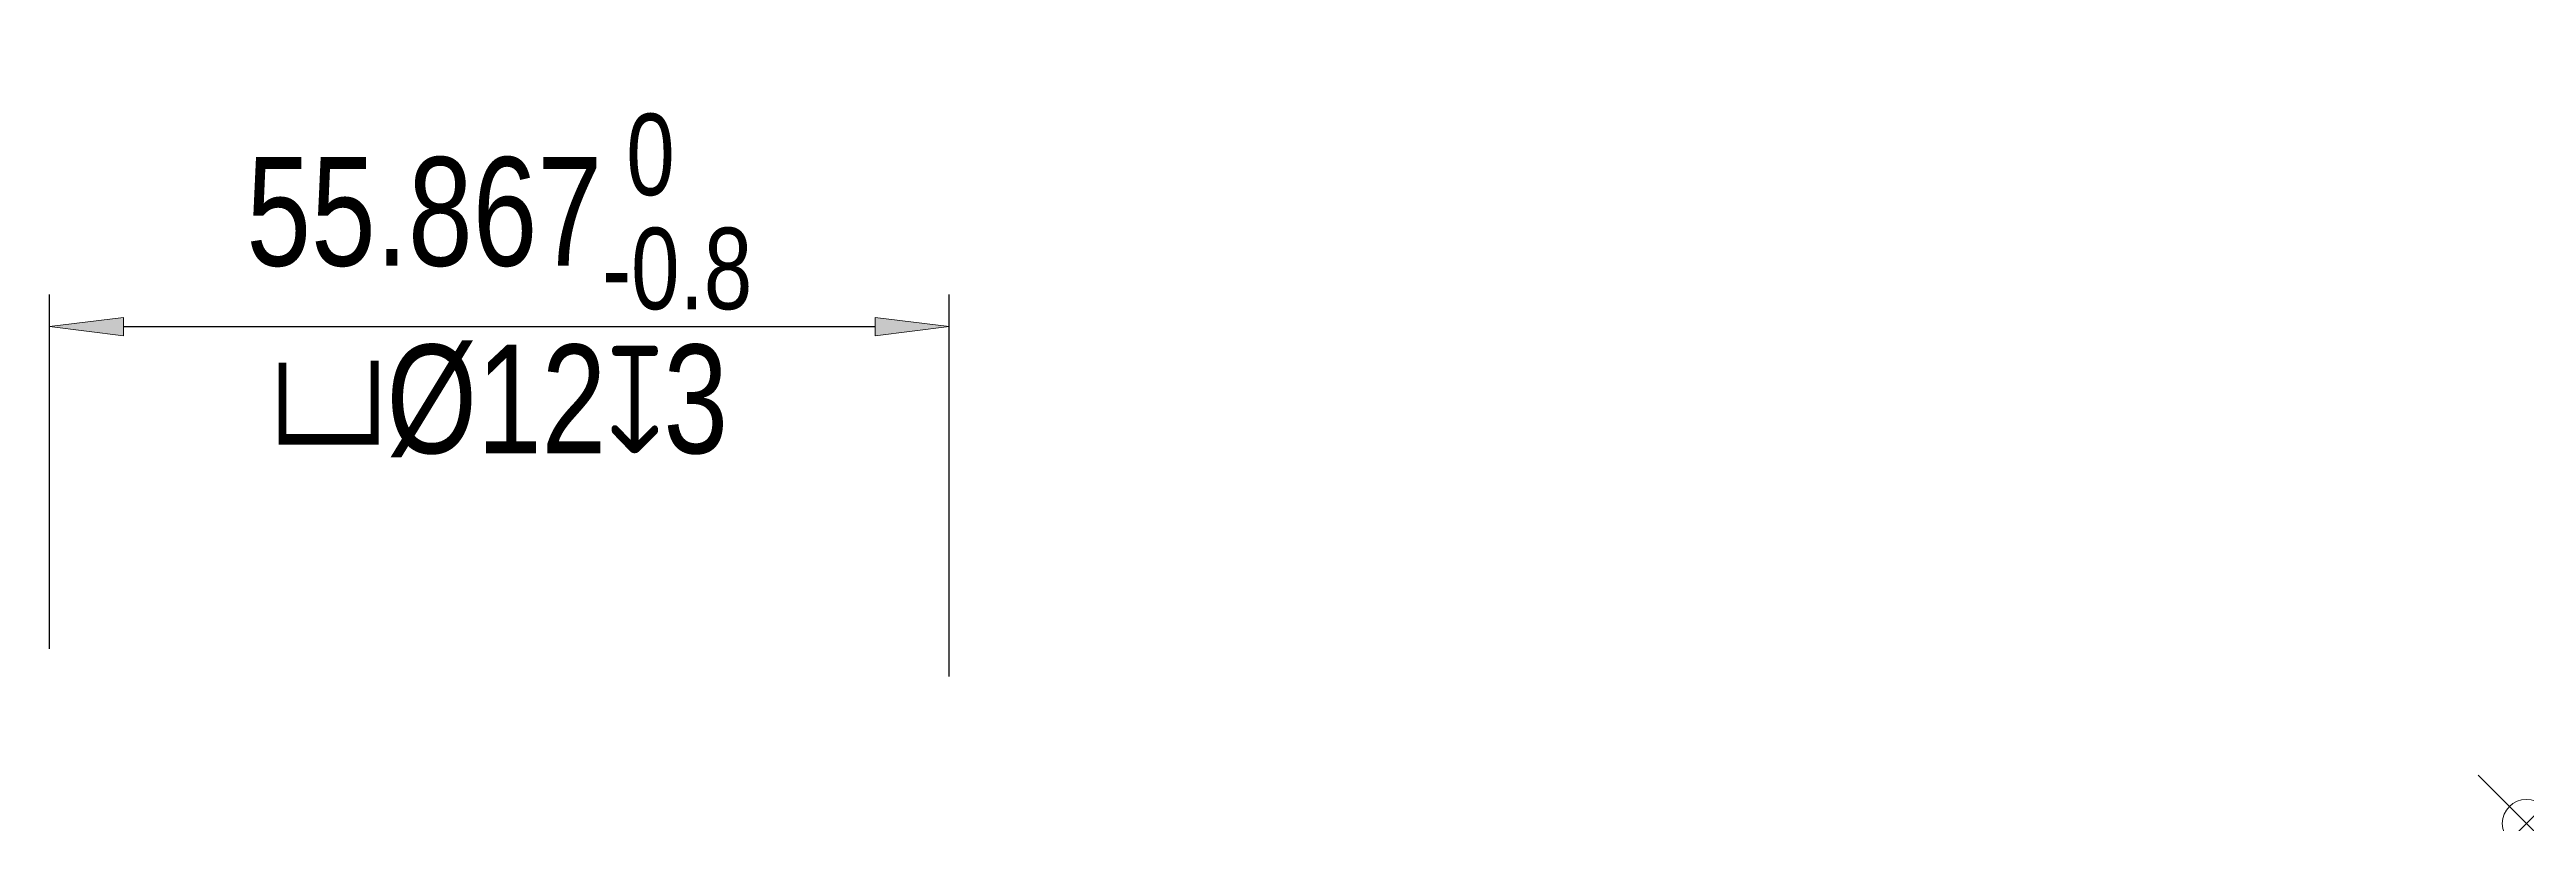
# Model space of a CAD drawing. Header units: millimetres. Extents: x 846 to 1000, y 1000 to 1048.
import ezdxf

# ---------------------------------------------------------------- set-up
doc = ezdxf.new("R2010")
doc.units = ezdxf.units.MM
doc.header["$PDMODE"] = 35
doc.header["$PDSIZE"] = 3
doc.layers.get('Defpoints').update_dxf_attribs({"lineweight": 15, "true_color": 0xb946ad})
doc.layers.get('Defpoints').transparency = 0.45
doc.layers.add('不打印', color=7, linetype='Continuous', lineweight=15, true_color=0xd2e6be, plot=False, transparency=0.1)
doc.layers.add('尺寸线', color=3, linetype='Continuous', lineweight=15)
doc.styles.add('@Standard', font='ztxt.shx', dxfattribs={"width": 0.8, "height": 6.75, "bigfont": 'whtmtxt.shx'})
doc.dimstyles.new('极限公差_0P8$0', dxfattribs={"dimtxt": 0.18, "dimasz": 4.6, "dimexe": 2, "dimexo": 0, "dimgap": 1.25, "dimtad": 1, "dimdec": 3, "dimdsep": 46, "dimtxsty": '@Standard', "dimblk": '_MY_ROW', "dimblk1": '_MY_ROW', "dimblk2": '_MY_ROW', "dimcen": 0, "dimclrd": 151, "dimclre": 151, "dimclrt": 51, "dimadec": 3, "dimazin": 2, "dimtol": 1, "dimtm": 0.8, "dimtfac": 0.75, "dimtdec": 3, "dimtmove": 0, "dimatfit": 1, "dimfxl": 1, "dimtfill": 1, "dimtolj": 1, "dimarcsym": 0})

# ---------------------------------------------------------------- blocks, each defined once
blk = doc.blocks.new('_MY_ROW')
at = {"layer": '尺寸线'}
h = blk.add_hatch(color=256, dxfattribs=at)
h.dxf.hatch_style = 1
h.paths.add_polyline_path([(-1, 0.125), (-1, -0.125), (0, 0)])
at = {"layer": 'Defpoints', "color": 119}
for p, q in [((-1, 0.125), (0, 0)), ((-1, -0.125), (-1, 0.125)), ((0, 0), (-1, -0.125))]:
    blk.add_line(p, q, dxfattribs=at)
at = {"layer": 'Defpoints'}
blk.add_point((0, 0), dxfattribs=at)
blk = doc.blocks.new('*D11')
at = {"layer": 'Defpoints', "color": 0, "transparency": 16777216}
for p in [(902.06, 1030.88), (846.19, 1010.86), (902.06, 1009.13)]:
    blk.add_point(p, dxfattribs=at)
at = {"layer": '尺寸线', "color": 151, "lineweight": -2, "transparency": 16777216}
for p, q in [((846.19, 1010.86), (846.19, 1032.88)), ((902.06, 1009.13), (902.06, 1032.88)), ((850.79, 1030.88), (897.46, 1030.88))]:
    blk.add_line(p, q, dxfattribs=at)
at = {"layer": '尺寸线', "color": 151, "lineweight": -2, "transparency": 16777216, "xscale": 4.6, "yscale": 4.6, "zscale": 4.6, "rotation": 180}
blk.add_blockref('_MY_ROW', (846.19, 1030.88), dxfattribs=at)
at = {"layer": '尺寸线', "color": 151, "lineweight": -2, "transparency": 16777216, "xscale": 4.6, "yscale": 4.6, "zscale": 4.6}
blk.add_blockref('_MY_ROW', (902.06, 1030.88), dxfattribs=at)
at = {"layer": '尺寸线', "color": 51, "transparency": 16777216, "insert": (874.12, 1038.04), "char_height": 6.75, "attachment_point": 5, "style": '@Standard', "bg_fill": 3, "box_fill_scale": 1.1, "bg_fill_color": 256, "bg_fill_true_color": 13158600, "bg_fill_transparency": 0}
blk.add_mtext('\\A1;{\\Fztxt,whtmtxt|c134;55.867{\\H5.0625;\\S 0^ -0.8;}}', dxfattribs=at)
at = {"layer": '尺寸线', "color": 51, "transparency": 16777216, "insert": (874.12, 1026.26), "char_height": 6.75, "attachment_point": 5, "style": '@Standard', "bg_fill": 3, "box_fill_scale": 1.1, "bg_fill_color": 256, "bg_fill_true_color": 13158600, "bg_fill_transparency": 0}
blk.add_mtext('\\A1;{\\Fgdt|c0;\\C40;v\\Fztxt|c0;%%C12\\Fgdt|c0;x\\Fztxt|c0;3}', dxfattribs=at)

msp = doc.modelspace()

# ---------------------------------------------------------------- linework, layer by layer
at = {"layer": '不打印'}
msp.add_point((1000, 1000), dxfattribs=at)

# ---------------------------------------------------------------- dimensions: what is measured, and where the dimension line sits
at = {"layer": '尺寸线'}
dim = msp.add_linear_dim(base=(902.0565, 1030.8836), p1=(846.1891, 1010.858), p2=(902.0565, 1009.1316), text='{\\Fztxt,whtmtxt|c134;<>}\\X{\\Fgdt|c0;\\C40;v\\Fztxt|c0;%%C12\\Fgdt|c0;x\\Fztxt|c0;3}', dimstyle='极限公差_0P8$0', dxfattribs=at)
dim.commit()
dim.dimension.update_dxf_attribs({"geometry": '*D11', "text_midpoint": (874.1228, 1030.8836)})

doc.saveas('drawing.dxf')
